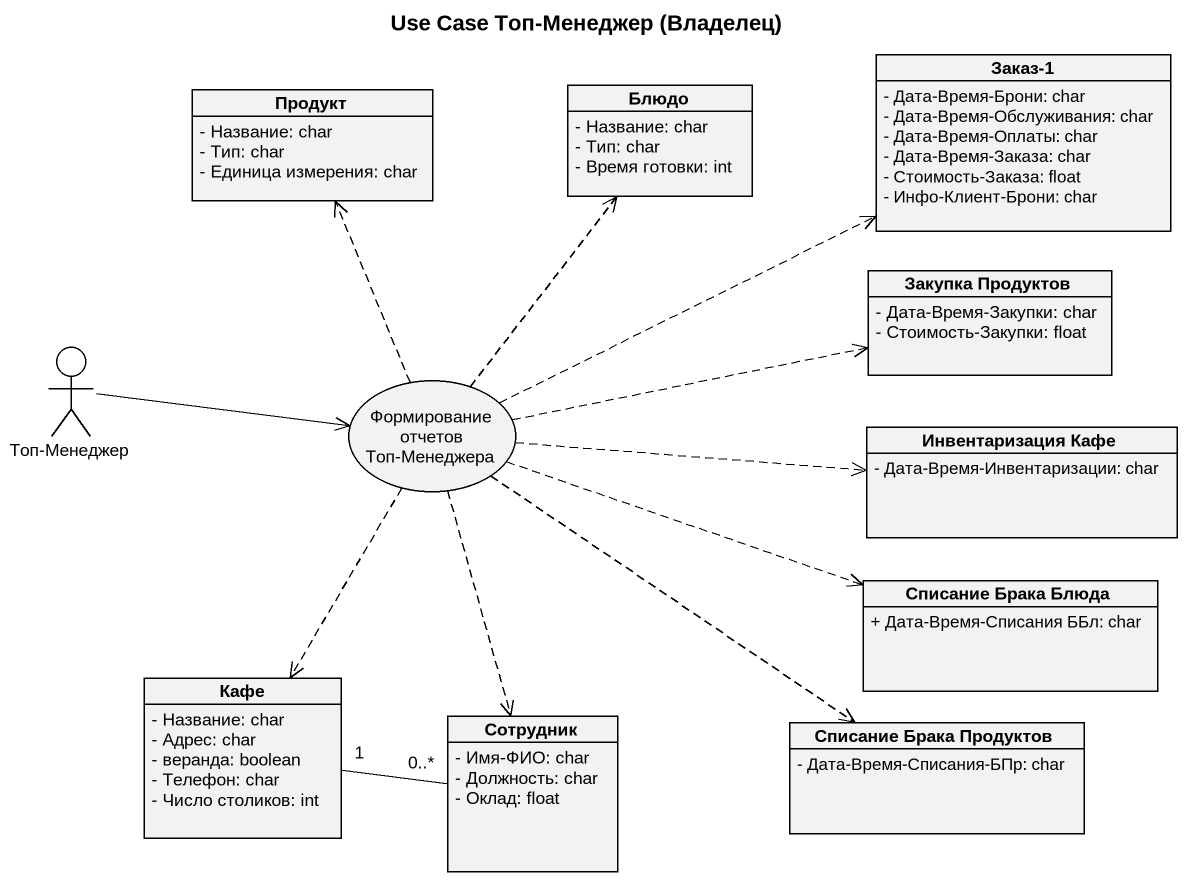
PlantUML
@startuml
title Use Case Топ-Менеджер (Владелец)
allowmixing
hide circle
hide empty members
skinparam classAttributeIconSize 0
class "Заказ-1" as Заказ_1 {
  - Дата-Время-Брони: char
  - Дата-Время-Обслуживания: char
  - Дата-Время-Оплаты: char
  - Дата-Время-Заказа: char
  - Стоимость-Заказа: float
  - Инфо-Клиент-Брони: char
}
class Продукт {
  - Название: char
  - Тип: char
  - Единица измерения: char
}
class Блюдо {
  - Название: char
  - Тип: char
  - Время готовки: int
}
class "Закупка Продуктов" as Закупка_Продуктов {
  - Дата-Время-Закупки: char
  - Стоимость-Закупки: float
}
actor "Топ-Менеджер" as Топ_Менеджер
usecase "Формирование отчетов Топ-Менеджера" as Формирование_отчетов_Топ
class "Инвентаризация Кафе" as Инвентаризация_Кафе {
  - Дата-Время-Инвентаризации: char
}
class "Списание Брака Блюда" as Списание_Брака_Блюда {
  + Дата-Время-Списания ББл: char
}
class Кафе {
  - Название: char
  - Адрес: char
  - веранда: boolean
  - Телефон: char
  - Число столиков: int
}
class Сотрудник {
  - Имя-ФИО: char
  - Должность: char
  - Оклад: float
}
class "Списание Брака Продуктов" as Списание_Брака_Продуктов {
  - Дата-Время-Списания-БПр: char
}
Топ_Менеджер -right-> Формирование_отчетов_Топ
Формирование_отчетов_Топ .right.> Заказ_1
Формирование_отчетов_Топ .up.> Продукт
Формирование_отчетов_Топ .up.> Блюдо
Формирование_отчетов_Топ .right.> Закупка_Продуктов
Формирование_отчетов_Топ .right.> Инвентаризация_Кафе
Формирование_отчетов_Топ .right.> Списание_Брака_Блюда
Формирование_отчетов_Топ ..> Кафе
Формирование_отчетов_Топ ..> Сотрудник
Формирование_отчетов_Топ ..> Списание_Брака_Продуктов
Сотрудник "0..*" -left- "1" Кафе
@enduml
